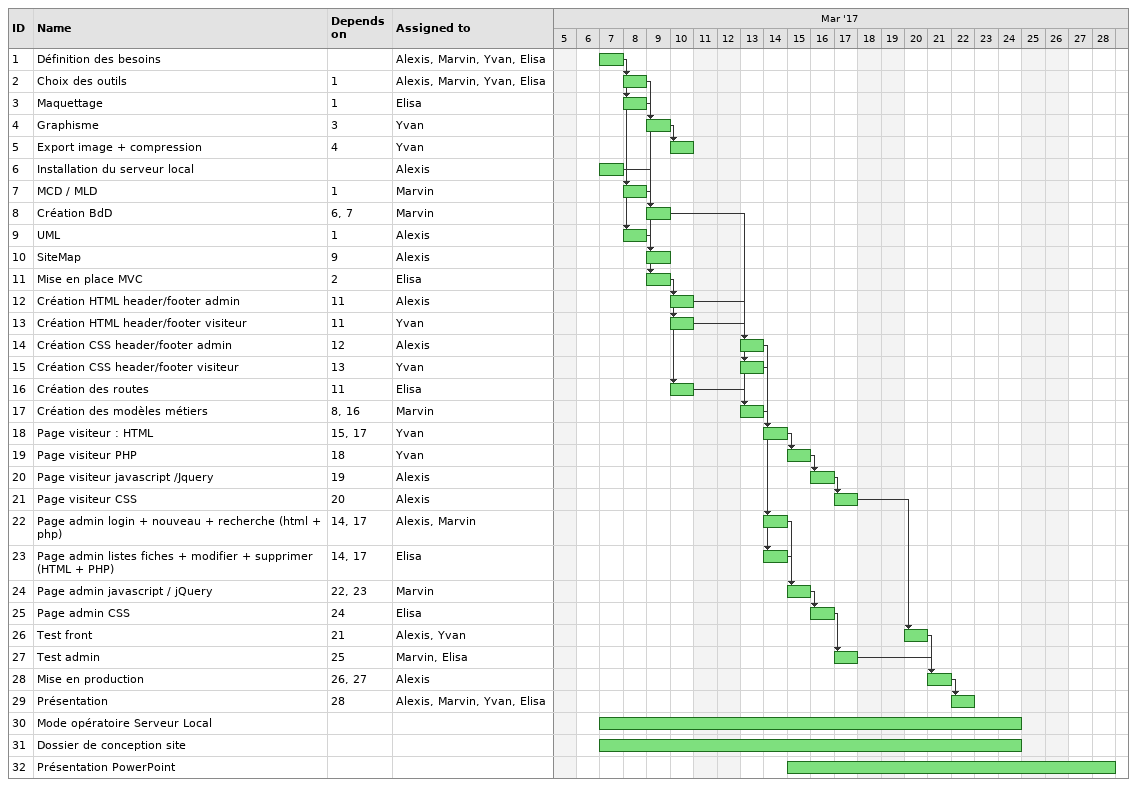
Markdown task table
| ID | Task | Start | Finish | Predecessors | Resources |
|---|---|---|---|---|---|
| 1 | Définition des besoins | 2017-03-07 | 2017-03-07 |  | Alexis, Marvin, Yvan, Elisa |
| 2 | Choix des outils | 2017-03-08 | 2017-03-08 | 1 | Alexis, Marvin, Yvan, Elisa |
| 3 | Maquettage | 2017-03-08 | 2017-03-08 | 1 | Elisa |
| 4 | Graphisme | 2017-03-09 | 2017-03-09 | 3 | Yvan |
| 5 | Export image + compression | 2017-03-10 | 2017-03-10 | 4 | Yvan |
| 6 | Installation du serveur local | 2017-03-07 | 2017-03-07 |  | Alexis |
| 7 | MCD / MLD | 2017-03-08 | 2017-03-08 | 1 | Marvin |
| 8 | Création BdD | 2017-03-09 | 2017-03-09 | 6, 7 | Marvin |
| 9 | UML | 2017-03-08 | 2017-03-08 | 1 | Alexis |
| 10 | SiteMap | 2017-03-09 | 2017-03-09 | 9 | Alexis |
| 11 | Mise en place MVC | 2017-03-09 | 2017-03-09 | 2 | Elisa |
| 12 | Création HTML header/footer admin | 2017-03-10 | 2017-03-10 | 11 | Alexis |
| 13 | Création HTML header/footer visiteur | 2017-03-10 | 2017-03-10 | 11 | Yvan |
| 14 | Création CSS header/footer admin | 2017-03-13 | 2017-03-13 | 12 | Alexis |
| 15 | Création CSS header/footer visiteur | 2017-03-13 | 2017-03-13 | 13 | Yvan |
| 16 | Création des routes | 2017-03-10 | 2017-03-10 | 11 | Elisa |
| 17 | Création des modèles métiers | 2017-03-13 | 2017-03-13 | 8, 16 | Marvin |
| 18 | Page visiteur : HTML | 2017-03-14 | 2017-03-14 | 15, 17 | Yvan |
| 19 | Page visiteur PHP | 2017-03-15 | 2017-03-15 | 18 | Yvan |
| 20 | Page visiteur javascript /Jquery | 2017-03-16 | 2017-03-16 | 19 | Alexis |
| 21 | Page visiteur CSS | 2017-03-17 | 2017-03-17 | 20 | Alexis |
| 22 | Page admin login + nouveau + recherche (html + php) | 2017-03-14 | 2017-03-14 | 14, 17 | Alexis, Marvin |
| 23 | Page admin listes fiches + modifier + supprimer (HTML + PHP) | 2017-03-14 | 2017-03-14 | 14, 17 | Elisa |
| 24 | Page admin javascript / jQuery | 2017-03-15 | 2017-03-15 | 22, 23 | Marvin |
| 25 | Page admin CSS | 2017-03-16 | 2017-03-16 | 24 | Elisa |
| 26 | Test front | 2017-03-20 | 2017-03-20 | 21 | Alexis, Yvan |
| 27 | Test admin | 2017-03-17 | 2017-03-17 | 25 | Marvin, Elisa |
| 28 | Mise en production | 2017-03-21 | 2017-03-21 | 26, 27 | Alexis |
| 29 | Présentation | 2017-03-22 | 2017-03-22 | 28 | Alexis, Marvin, Yvan, Elisa |
| 30 | Mode opératoire Serveur Local | 2017-03-07 | 2017-03-24 |  |  |
| 31 | Dossier de conception site | 2017-03-07 | 2017-03-24 |  |  |
| 32 | Présentation PowerPoint | 2017-03-15 | 2017-03-28 |  |  |
